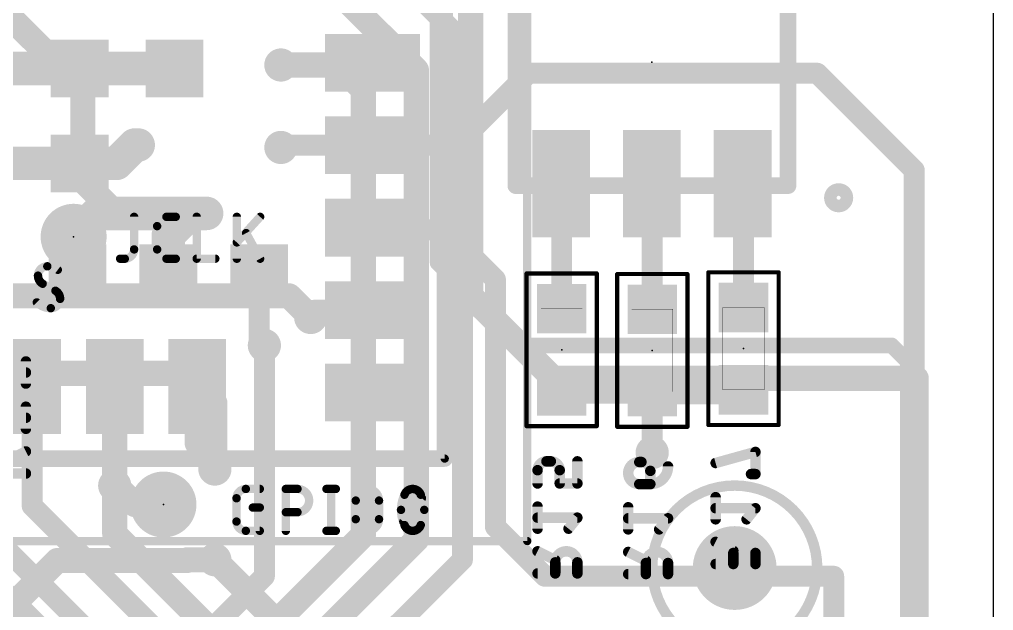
# Model space of a CAD drawing. Extents: x 23.6 to 57.9, y 14.1 to 54.9.
# Drawn here: x 45.43 to 57.24, y 37.98 to 45.15 of the extents above; entities that cross this region are included whole.
import ezdxf

# ---------------------------------------------------------------- set-up
doc = ezdxf.new("R2010")
doc.units = 0
for name, color, linetype in [('1', 12, 'CONTINUOUS'), ('15', 30, 'CONTINUOUS'), ('16', 132, 'CONTINUOUS'), ('18', 110, 'CONTINUOUS'), ('2', 41, 'CONTINUOUS'), ('20', 31, 'CONTINUOUS'), ('22', 253, 'CONTINUOUS'), ('23', 53, 'CONTINUOUS'), ('24', 53, 'CONTINUOUS'), ('25', 253, 'CONTINUOUS'), ('26', 253, 'CONTINUOUS'), ('40', 132, 'CONTINUOUS'), ('41', 12, 'CONTINUOUS'), ('52', 253, 'CONTINUOUS')]:
    doc.layers.add(name, color=color, linetype=linetype)

# ---------------------------------------------------------------- blocks, each defined once
blk = doc.blocks.new('RECT')
blk.add_solid([(-0.5, -0.5), (0.5, -0.5), (-0.5, 0.5), (0.5, 0.5)])
blk = doc.blocks.new('PIE')
at = {"const_width": 0.5}
blk.add_lwpolyline([(0, -0.25, 1), (0, 0.25, 1), (0, -0.25)], format="xyb", dxfattribs=at)
blk = doc.blocks.new('ROUNDV')
at = {"const_width": 0.5}
blk.add_lwpolyline([(0, -0.25, 1), (0, 0.25, 1), (0, -0.25)], format="xyb", dxfattribs=at)

msp = doc.modelspace()

# ---------------------------------------------------------------- linework, layer by layer
at = {"layer": '1'}
for points, const_width in [([(44.4318, 46.0682), (46.2, 44.3)], 0.3048), ([(50.8, 44.9), (49.7, 46)], 0.254), ([(50.2422, 44.5375), (49.2797, 45.5)], 0.3048), ([(50.8, 44.9), (50.8, 38.6)], 0.254), ([(48.6, 44.6), (49.3, 44.6)], 0.3048), ([(49.3, 44.6), (49.6, 44.3)], 0.3048), ([(50.2422, 44.5375), (50.2422, 38.8422)], 0.3048), ([(46.2, 44.3), (46.2, 43.2)], 0.3048), ([(49.6, 44.3), (49.6, 38.9)], 0.3048), ([(46.2, 43.2), (46.6, 42.8)], 0.3048), ([(46.371, 42.8), (46.088, 42.517)], 0.4064), ([(47.7, 42.8), (46.371, 42.8)], 0.4064), ([(46.6, 42.8), (47.7, 42.8)], 0.3048), ([(48.7, 41.8), (43.9, 41.8)], 0.3048), ([(48.9616, 41.5384), (48.7, 41.8)], 0.3048), ([(48.4, 41.2), (48.4, 38.4)], 0.254), ([(44.3228, 40.861), (47.439, 40.861)], 0.3048), ([(47.439, 40.861), (47.8, 40.5)], 0.3048), ([(47.8, 40.5), (47.8, 39.7)], 0.3048), ([(46.6, 39.5), (46.586, 39.5)], 0.3048), ([(46.83, 39.27), (46.6, 39.5)], 0.3048), ([(47.177, 39.27), (46.83, 39.27)], 0.3048), ([(49.6, 38.9), (47.7, 37)], 0.3048), ([(50.2422, 38.8422), (47.7, 36.3)], 0.3048), ([(44.5, 37.2), (45.8906, 38.5906)], 0.3048), ([(50.8, 38.6), (45.5, 33.3)], 0.254), ([(45.8906, 38.5906), (47.4584, 38.5906)], 0.3048), ([(47.4584, 38.5906), (47.4678, 38.6)], 0.3048), ([(47.4678, 38.6), (47.8, 38.6)], 0.3048), ([(48.4, 38.4), (47.85, 37.85)], 0.254)]:
    msp.add_lwpolyline(points, dxfattribs=dict(at, const_width=const_width))
for points, const_width in [([(50.8635, 44.9, 1), (50.7365, 44.9)], 0.127), ([(50.7551, 44.8551, 1), (50.8449, 44.9449)], 0.127), ([(48.6, 44.6762, 1), (48.6, 44.5238)], 0.1524), ([(49.3539, 44.6539, 1), (49.2461, 44.5461)], 0.1524), ([(49.3, 44.5238, 1), (49.3, 44.6762)], 0.1524), ([(50.3184, 44.5375, 1), (50.166, 44.5375)], 0.1524), ([(50.1883, 44.4836, 1), (50.2961, 44.5914)], 0.1524), ([(46.2762, 44.3, 1), (46.1238, 44.3)], 0.1524), ([(46.1461, 44.2461, 1), (46.2539, 44.3539)], 0.1524), ([(49.6762, 44.3, 1), (49.5238, 44.3)], 0.1524), ([(49.5461, 44.2461, 1), (49.6539, 44.3539)], 0.1524), ([(46.2539, 43.2539, 1), (46.1461, 43.1461)], 0.1524), ([(46.1238, 43.2, 1), (46.2762, 43.2)], 0.1524), ([(46.371, 42.9016, 1), (46.371, 42.6984)], 0.2032), ([(46.4428, 42.7282, 1), (46.2992, 42.8718)], 0.2032), ([(47.7, 42.6984, 1), (47.7, 42.9016)], 0.2032), ([(46.6, 42.8762, 1), (46.6, 42.7238)], 0.1524), ([(46.5461, 42.7461, 1), (46.6539, 42.8539)], 0.1524), ([(47.7, 42.7238, 1), (47.7, 42.8762)], 0.1524), ([(46.0162, 42.5888, 1), (46.1598, 42.4452)], 0.2032), ([(48.7539, 41.8539, 1), (48.6461, 41.7461)], 0.1524), ([(48.7, 41.7238, 1), (48.7, 41.8762)], 0.1524), ([(48.9077, 41.4845, 1), (49.0155, 41.5923)], 0.1524), ([(48.4635, 41.2, 1), (48.3365, 41.2)], 0.127), ([(47.4929, 40.9149, 1), (47.3851, 40.8071)], 0.1524), ([(47.439, 40.7848, 1), (47.439, 40.9372)], 0.1524), ([(47.8762, 40.5, 1), (47.7238, 40.5)], 0.1524), ([(47.7461, 40.4461, 1), (47.8539, 40.5539)], 0.1524), ([(47.7238, 39.7, 1), (47.8762, 39.7)], 0.1524), ([(46.586, 39.5762, 1), (46.586, 39.4238)], 0.1524), ([(46.6539, 39.5539, 1), (46.5461, 39.4461)], 0.1524), ([(46.6, 39.4238, 1), (46.6, 39.5762)], 0.1524), ([(46.83, 39.3462, 1), (46.83, 39.1938)], 0.1524), ([(46.7761, 39.2161, 1), (46.8839, 39.3239)], 0.1524), ([(47.177, 39.1938, 1), (47.177, 39.3462)], 0.1524), ([(49.5238, 38.9, 1), (49.6762, 38.9)], 0.1524), ([(49.6539, 38.8461, 1), (49.5461, 38.9539)], 0.1524), ([(50.2961, 38.7883, 1), (50.1883, 38.8961)], 0.1524), ([(50.166, 38.8422, 1), (50.3184, 38.8422)], 0.1524), ([(45.8906, 38.6668, 1), (45.8906, 38.5144)], 0.1524), ([(45.9445, 38.5367, 1), (45.8367, 38.6445)], 0.1524), ([(47.4678, 38.6762, 1), (47.4678, 38.5238)], 0.1524), ([(47.5217, 38.5461, 1), (47.4139, 38.6539)], 0.1524), ([(47.4584, 38.5144, 1), (47.4584, 38.6668)], 0.1524), ([(47.8, 38.5238, 1), (47.8, 38.6762)], 0.1524), ([(50.8449, 38.5551, 1), (50.7551, 38.6449)], 0.127), ([(47.4045, 38.6445, 1), (47.5123, 38.5367)], 0.1524), ([(50.7365, 38.6, 1), (50.8635, 38.6)], 0.127), ([(48.4449, 38.3551, 1), (48.3551, 38.4449)], 0.127), ([(48.3365, 38.4, 1), (48.4635, 38.4)], 0.127)]:
    msp.add_lwpolyline(points, format="xyb", dxfattribs=dict(at, const_width=const_width))
at = {"layer": '15', "const_width": 0.3048}
for points in [[(50.9, 41.8), (50.9, 48.8)], [(51.9, 40.8), (50.9, 41.8)], [(56.3, 40.8), (51.9, 40.8)], [(56.3, 26.1), (56.3, 40.8)]]:
    msp.add_lwpolyline(points, dxfattribs=at)
at = {"layer": '15', "const_width": 0.1524}
for points in [[(50.9539, 41.8539, 1), (50.8461, 41.7461)], [(50.8238, 41.8, 1), (50.9762, 41.8)], [(51.9, 40.8762, 1), (51.9, 40.7238)], [(51.8461, 40.7461, 1), (51.9539, 40.8539)], [(56.3762, 40.8, 1), (56.2238, 40.8)], [(56.3, 40.7238, 1), (56.3, 40.8762)]]:
    msp.add_lwpolyline(points, format="xyb", dxfattribs=at)
at = {"layer": '16'}
for points, const_width in [([(45.011, 44.557), (46.161, 44.557)], 0.4064), ([(46.161, 44.557), (47.311, 44.557)], 0.4064), ([(48.627, 44.627), (48.6, 44.6)], 0.254), ([(49.711, 44.627), (48.627, 44.627)], 0.254), ([(50.7, 43.6), (51.6, 44.5)], 0.254), ([(51.6, 44.5), (55.1, 44.5)], 0.254), ([(55.1, 44.5), (56.276, 43.324)], 0.254), ([(46.607, 43.407), (46.8294, 43.6294)], 0.4064), ([(46.8294, 43.6294), (46.8706, 43.6294)], 0.4064), ([(48.627, 43.627), (48.6, 43.6)], 0.254), ([(49.711, 43.627), (48.627, 43.627)], 0.254), ([(49.711, 43.627), (50.573, 43.627)], 0.254), ([(50.573, 43.627), (50.6, 43.6)], 0.254), ([(50.6, 43.6), (50.7, 43.6)], 0.254), ([(45.011, 43.407), (46.161, 43.407)], 0.4064), ([(46.161, 43.407), (46.607, 43.407)], 0.4064), ([(56.276, 43.324), (56.276, 25.3)], 0.254), ([(51.997, 43.161), (52.003, 43.155)], 0.254), ([(52.003, 43.155), (52.003, 41.646)], 0.254), ([(53.097, 43.161), (53.1015, 43.1565)], 0.254), ([(53.1015, 43.1565), (53.1015, 41.638)], 0.254), ([(54.197, 43.161), (54.207, 43.151)], 0.254), ([(54.207, 43.151), (54.207, 41.66)], 0.254), ([(47.236, 42.536), (47.5, 42.8)], 0.4064), ([(47.5, 42.8), (47.7, 42.8)], 0.4064), ([(47.236, 42.077), (47.236, 42.536)], 0.4064), ([(49.711, 42.627), (49.738, 42.6)], 0.254), ([(49.738, 42.6), (50.6, 42.6)], 0.254), ([(50.6, 42.6), (51.2, 42)], 0.254), ([(48.336, 42.077), (48.336, 41.264)], 0.254), ([(51.2, 42), (51.2, 39)], 0.254), ([(49, 41.6), (48.9616, 41.5616)], 0.3048), ([(48.9616, 41.5616), (48.9616, 41.5384)], 0.3048), ([(49.684, 41.6), (49, 41.6)], 0.3048), ([(49.711, 41.627), (49.684, 41.6)], 0.3048), ([(48.336, 41.264), (48.4, 41.2)], 0.254), ([(46.586, 40.702), (46.586, 39.5)], 0.3048), ([(47.586, 40.702), (47.586, 40.014)], 0.3048), ([(45.586, 40.702), (45.586, 39.2528)], 0.254), ([(52.003, 40.646), (53.0935, 40.646)], 0.3048), ([(53.0935, 40.646), (53.1015, 40.638)], 0.3048), ([(53.1015, 40.638), (54.185, 40.638)], 0.3048), ([(53.1015, 40.638), (53.1015, 39.9015)], 0.254), ([(54.185, 40.638), (54.207, 40.66)], 0.3048), ([(47.586, 40.014), (47.8, 39.8)], 0.3048), ([(53.1015, 39.9015), (53.1, 39.9)], 0.254), ([(43.6, 39.8253), (46.1194, 37.3059)], 0.3048), ([(47.8, 39.8), (47.8, 39.7)], 0.3048), ([(46.586, 39.5), (46.586, 38.914)], 0.3048), ([(44.586, 39.414), (46.657, 37.343)], 0.254), ([(45.586, 39.2528), (47.2, 37.6388)], 0.254), ([(51.2, 39), (51.8, 38.4)], 0.254), ([(46.586, 38.914), (48, 37.5)], 0.3048), ([(47.8, 38.6), (50.6, 35.8)], 0.3048), ([(51.8, 38.4), (55.3, 38.4)], 0.254), ([(55.3, 38.4), (55.3, 37.2692)], 0.254)]:
    msp.add_lwpolyline(points, dxfattribs=dict(at, const_width=const_width))
for points, const_width in [([(46.161, 44.6586, 1), (46.161, 44.4554)], 0.2032), ([(46.161, 44.4554, 1), (46.161, 44.6586)], 0.2032), ([(47.311, 44.4554, 1), (47.311, 44.6586)], 0.2032), ([(48.627, 44.6905, 1), (48.627, 44.5635)], 0.127), ([(48.6719, 44.5821, 1), (48.5821, 44.6719)], 0.127), ([(49.711, 44.5635, 1), (49.711, 44.6905)], 0.127), ([(48.5551, 44.6449, 1), (48.6449, 44.5551)], 0.127), ([(51.6, 44.5635, 1), (51.6, 44.4365)], 0.127), ([(51.6449, 44.4551, 1), (51.5551, 44.5449)], 0.127), ([(55.1449, 44.5449, 1), (55.0551, 44.4551)], 0.127), ([(55.1, 44.4365, 1), (55.1, 44.5635)], 0.127), ([(46.8294, 43.731, 1), (46.8294, 43.5278)], 0.2032), ([(46.9013, 43.5576, 1), (46.7576, 43.7013)], 0.2032), ([(46.8706, 43.5278, 1), (46.8706, 43.731)], 0.2032), ([(48.5551, 43.6449, 1), (48.6449, 43.5551)], 0.127), ([(48.627, 43.6905, 1), (48.627, 43.5635)], 0.127), ([(48.6719, 43.5821, 1), (48.5821, 43.6719)], 0.127), ([(49.711, 43.6905, 1), (49.711, 43.5635)], 0.127), ([(49.711, 43.5635, 1), (49.711, 43.6905)], 0.127), ([(50.6179, 43.6719, 1), (50.5281, 43.5821)], 0.127), ([(50.6, 43.6635, 1), (50.6, 43.5365)], 0.127), ([(50.5551, 43.5551, 1), (50.6449, 43.6449)], 0.127), ([(50.573, 43.5635, 1), (50.573, 43.6905)], 0.127), ([(50.6551, 43.6449, 1), (50.7449, 43.5551)], 0.127), ([(50.7, 43.5365, 1), (50.7, 43.6635)], 0.127), ([(46.161, 43.5086, 1), (46.161, 43.3054)], 0.2032), ([(46.161, 43.3054, 1), (46.161, 43.5086)], 0.2032), ([(46.5352, 43.4788, 1), (46.6788, 43.3352)], 0.2032), ([(46.607, 43.3054, 1), (46.607, 43.5086)], 0.2032), ([(56.3395, 43.324, 1), (56.2125, 43.324)], 0.127), ([(56.2311, 43.2791, 1), (56.3209, 43.3689)], 0.127), ([(52.0419, 43.2059, 1), (51.9521, 43.1161)], 0.127), ([(52.0665, 43.155, 1), (51.9395, 43.155)], 0.127), ([(51.9581, 43.1101, 1), (52.0479, 43.1999)], 0.127), ([(53.1419, 43.2059, 1), (53.0521, 43.1161)], 0.127), ([(53.165, 43.1565, 1), (53.038, 43.1565)], 0.127), ([(53.0566, 43.1116, 1), (53.1464, 43.2014)], 0.127), ([(54.2419, 43.2059, 1), (54.1521, 43.1161)], 0.127), ([(54.2705, 43.151, 1), (54.1435, 43.151)], 0.127), ([(54.1621, 43.1061, 1), (54.2519, 43.1959)], 0.127), ([(47.5, 42.9016, 1), (47.5, 42.6984)], 0.2032), ([(47.5718, 42.7282, 1), (47.4282, 42.8718)], 0.2032), ([(47.7, 42.6984, 1), (47.7, 42.9016)], 0.2032), ([(47.3376, 42.536, 1), (47.1344, 42.536)], 0.2032), ([(49.7559, 42.6719, 1), (49.6661, 42.5821)], 0.127), ([(47.1642, 42.6078, 1), (47.3078, 42.4642)], 0.2032), ([(49.738, 42.6635, 1), (49.738, 42.5365)], 0.127), ([(49.6931, 42.5551, 1), (49.7829, 42.6449)], 0.127), ([(50.6449, 42.6449, 1), (50.5551, 42.5551)], 0.127), ([(50.6, 42.5365, 1), (50.6, 42.6635)], 0.127), ([(47.1344, 42.077, 1), (47.3376, 42.077)], 0.2032), ([(48.3995, 42.077, 1), (48.2725, 42.077)], 0.127), ([(51.2635, 42, 1), (51.1365, 42)], 0.127), ([(51.1551, 41.9551, 1), (51.2449, 42.0449)], 0.127), ([(49.0378, 41.5616, 1), (48.8854, 41.5616)], 0.1524), ([(48.9077, 41.6155, 1), (49.0155, 41.5077)], 0.1524), ([(49, 41.6762, 1), (49, 41.5238)], 0.1524), ([(49.0539, 41.5461, 1), (48.9461, 41.6539)], 0.1524), ([(49.6301, 41.6539, 1), (49.7379, 41.5461)], 0.1524), ([(49.7649, 41.5731, 1), (49.6571, 41.6809)], 0.1524), ([(49.684, 41.5238, 1), (49.684, 41.6762)], 0.1524), ([(51.9395, 41.646, 1), (52.0665, 41.646)], 0.127), ([(53.038, 41.638, 1), (53.165, 41.638)], 0.127), ([(54.1435, 41.66, 1), (54.2705, 41.66)], 0.127), ([(48.8854, 41.5384, 1), (49.0378, 41.5384)], 0.1524), ([(48.3809, 41.3089, 1), (48.2911, 41.2191)], 0.127), ([(48.2725, 41.264, 1), (48.3995, 41.264)], 0.127), ([(48.3551, 41.1551, 1), (48.4449, 41.2449)], 0.127), ([(46.6622, 40.702, 1), (46.5098, 40.702)], 0.1524), ([(47.6622, 40.702, 1), (47.5098, 40.702)], 0.1524), ([(45.6495, 40.702, 1), (45.5225, 40.702)], 0.127), ([(52.003, 40.7222, 1), (52.003, 40.5698)], 0.1524), ([(53.1474, 40.6999, 1), (53.0396, 40.5921)], 0.1524), ([(53.1015, 40.7142, 1), (53.1015, 40.5618)], 0.1524), ([(53.0476, 40.5841, 1), (53.1554, 40.6919)], 0.1524), ([(53.165, 40.638, 1), (53.038, 40.638)], 0.127), ([(53.0935, 40.5698, 1), (53.0935, 40.7222)], 0.1524), ([(54.1311, 40.6919, 1), (54.2389, 40.5841)], 0.1524), ([(54.2609, 40.6061, 1), (54.1531, 40.7139)], 0.1524), ([(54.185, 40.5618, 1), (54.185, 40.7142)], 0.1524), ([(47.6399, 40.0679, 1), (47.5321, 39.9601)], 0.1524), ([(47.5098, 40.014, 1), (47.6622, 40.014)], 0.1524), ([(53.1464, 39.8566, 1), (53.0566, 39.9464)], 0.127), ([(47.8762, 39.8, 1), (47.7238, 39.8)], 0.1524), ([(47.7461, 39.7461, 1), (47.8539, 39.8539)], 0.1524), ([(53.0551, 39.9449, 1), (53.1449, 39.8551)], 0.127), ([(53.038, 39.9015, 1), (53.165, 39.9015)], 0.127), ([(47.7238, 39.7, 1), (47.8762, 39.7)], 0.1524), ([(46.6622, 39.5, 1), (46.5098, 39.5)], 0.1524), ([(46.5098, 39.5, 1), (46.6622, 39.5)], 0.1524), ([(45.6309, 39.2977, 1), (45.5411, 39.2079)], 0.127), ([(45.5225, 39.2528, 1), (45.6495, 39.2528)], 0.127), ([(51.2449, 39.0449, 1), (51.1551, 38.9551)], 0.127), ([(46.6399, 38.9679, 1), (46.5321, 38.8601)], 0.1524), ([(46.5098, 38.914, 1), (46.6622, 38.914)], 0.1524), ([(51.1365, 39, 1), (51.2635, 39)], 0.127), ([(47.8539, 38.6539, 1), (47.7461, 38.5461)], 0.1524), ([(51.8, 38.4635, 1), (51.8, 38.3365)], 0.127), ([(51.7551, 38.3551, 1), (51.8449, 38.4449)], 0.127), ([(55.3635, 38.4, 1), (55.2365, 38.4)], 0.127), ([(55.3, 38.3365, 1), (55.3, 38.4635)], 0.127)]:
    msp.add_lwpolyline(points, format="xyb", dxfattribs=dict(at, const_width=const_width))
at = {"layer": '2', "const_width": 0.19}
for points in [[(50.5, 42.2), (50.5, 49.3)], [(51.5, 41.2), (50.5, 42.2)], [(56, 41.2), (51.5, 41.2)], [(56.2, 41), (56, 41.2)], [(56.2, 27.2), (56.2, 41)]]:
    msp.add_lwpolyline(points, dxfattribs=at)
at = {"layer": '2', "const_width": 0.095}
for points in [[(50.5336, 42.2336, 1), (50.4664, 42.1664)], [(50.4525, 42.2, 1), (50.5475, 42.2)], [(51.5, 41.2475, 1), (51.5, 41.1525)], [(51.4664, 41.1664, 1), (51.5336, 41.2336)], [(56.0336, 41.2336, 1), (55.9664, 41.1664)], [(56, 41.1525, 1), (56, 41.2475)], [(56.2475, 41, 1), (56.1525, 41)], [(56.1664, 40.9664, 1), (56.2336, 41.0336)]]:
    msp.add_lwpolyline(points, format="xyb", dxfattribs=at)
at = {"layer": '20'}
msp.add_line((57.2357, 16.2369), (57.237, 51.855), dxfattribs=at)
at = {"layer": '22'}
for points, const_width in [([(50.586, 39.827), (50.586, 53.827)], 0.1), ([(51.447, 46.136), (51.447, 43.136)], 0.2), ([(54.747, 43.136), (54.747, 46.136)], 0.2), ([(40.586, 39.827), (50.586, 39.827)], 0.1)]:
    msp.add_lwpolyline(points, dxfattribs=dict(at, const_width=const_width))
for points, const_width in [([(51.397, 43.136, 1), (51.497, 43.136)], 0.1), ([(54.697, 43.136, 1), (54.797, 43.136)], 0.1), ([(50.561, 39.827, 1), (50.611, 39.827)], 0.05), ([(50.586, 39.802, 1), (50.586, 39.852)], 0.05)]:
    msp.add_lwpolyline(points, format="xyb", dxfattribs=dict(at, const_width=const_width))
at = {"layer": '23'}
msp.add_point((54.1, 38.5), dxfattribs=at)
at = {"layer": '24'}
for p in [(53.097, 44.636), (46.088, 42.517), (52.003, 41.146), (53.1015, 41.138), (54.207, 41.16), (47.177, 39.27)]:
    msp.add_point(p, dxfattribs=at)
at = {"layer": '25'}
for points, const_width in [([(46.8212, 42.7588), (46.8212, 42.3637)], 0.1016), ([(47.2129, 42.7588), (47.3258, 42.7588)], 0.1016), ([(47.5796, 42.7588), (47.5796, 42.2508)], 0.1016), ([(48.0659, 42.2508), (48.0659, 42.7588)], 0.1016), ([(48.3482, 42.7588), (48.0659, 42.4484)], 0.1016), ([(47.1, 42.3637), (47.1, 42.6459)], 0.1016), ([(48.3482, 42.2508), (48.1788, 42.5612)], 0.1016), ([(46.7083, 42.2508), (46.6518, 42.2508)], 0.1016), ([(47.3258, 42.2508), (47.2129, 42.2508)], 0.1016), ([(47.5796, 42.2508), (47.8054, 42.2508)], 0.1016), ([(45.8677, 41.8625), (45.7125, 41.9471)], 0.1016), ([(45.5097, 40.7367), (45.5097, 41.0048)], 0.127), ([(45.0271, 40.8707), (45.5097, 40.8707)], 0.127), ([(45.5097, 40.188), (45.5097, 40.4561)], 0.127), ([(45.0271, 40.3221), (45.5097, 40.3221)], 0.127), ([(45.5097, 39.9139), (45.2952, 39.8066)], 0.127), ([(45.5097, 39.6458), (45.0271, 39.6458)], 0.127), ([(48.1751, 39.4588), (48.3444, 39.4588)], 0.1016), ([(48.6599, 38.9508), (48.6599, 39.4588)], 0.1016), ([(48.6599, 39.4588), (48.8011, 39.4588)], 0.1016), ([(49.1527, 39.4588), (49.2656, 39.4588)], 0.1016), ([(49.2091, 39.4588), (49.2091, 38.9508)], 0.1016), ([(48.0622, 39.0637), (48.0622, 39.3459)], 0.1016), ([(49.5069, 39.0919), (49.5069, 39.3177)], 0.1016), ([(49.7892, 39.3177), (49.7892, 39.0919)], 0.1016), ([(50.0838, 39.0637), (50.3096, 39.3459)], 0.1016), ([(48.2598, 39.233), (48.3444, 39.233)], 0.1016), ([(48.3444, 39.233), (48.3444, 38.9508)], 0.1016), ([(48.8011, 39.1766), (48.6599, 39.1766)], 0.1016), ([(48.3444, 38.9508), (48.1751, 38.9508)], 0.1016), ([(49.1527, 38.9508), (49.2656, 38.9508)], 0.1016)]:
    msp.add_lwpolyline(points, dxfattribs=dict(at, const_width=const_width))
for points, const_width in [([(46.8466, 42.7588, 1), (46.7958, 42.7588)], 0.0508), ([(47.2129, 42.7588, 0.4142), (47.1, 42.6459)], 0.1016), ([(47.2129, 42.7842, 1), (47.2129, 42.7334)], 0.0508), ([(47.2129, 42.7334, 1), (47.2129, 42.7842)], 0.0508), ([(47.3258, 42.7334, 1), (47.3258, 42.7842)], 0.0508), ([(47.605, 42.7588, 1), (47.5542, 42.7588)], 0.0508), ([(48.0913, 42.7588, 1), (48.0405, 42.7588)], 0.0508), ([(48.367, 42.7417, 1), (48.3294, 42.7759)], 0.0508), ([(47.1254, 42.6459, 1), (47.0746, 42.6459)], 0.0508), ([(47.0746, 42.6459, 1), (47.1254, 42.6459)], 0.0508), ([(48.2011, 42.5734, 1), (48.1565, 42.5491)], 0.0508), ([(46.7083, 42.2508, 0.4142), (46.8212, 42.3637)], 0.1016), ([(46.8466, 42.3637, 1), (46.7958, 42.3637)], 0.0508), ([(46.7958, 42.3637, 1), (46.8466, 42.3637)], 0.0508), ([(47.1, 42.3637, 0.4142), (47.2129, 42.2508)], 0.1016), ([(47.1254, 42.3637, 1), (47.0746, 42.3637)], 0.0508), ([(47.0746, 42.3637, 1), (47.1254, 42.3637)], 0.0508), ([(48.0471, 42.4654, 1), (48.0847, 42.4313)], 0.0508), ([(46.6518, 42.2762, 1), (46.6518, 42.2254)], 0.0508), ([(46.7083, 42.2762, 1), (46.7083, 42.2254)], 0.0508), ([(46.7083, 42.2254, 1), (46.7083, 42.2762)], 0.0508), ([(47.2129, 42.2762, 1), (47.2129, 42.2254)], 0.0508), ([(47.2129, 42.2254, 1), (47.2129, 42.2762)], 0.0508), ([(47.3258, 42.2254, 1), (47.3258, 42.2762)], 0.0508), ([(47.5796, 42.2762, 1), (47.5796, 42.2254)], 0.0508), ([(47.5542, 42.2508, 1), (47.605, 42.2508)], 0.0508), ([(47.8054, 42.2254, 1), (47.8054, 42.2762)], 0.0508), ([(48.0405, 42.2508, 1), (48.0913, 42.2508)], 0.0508), ([(48.3259, 42.2386, 1), (48.3705, 42.263)], 0.0508), ([(45.769, 42.1588, 0.4142), (45.6561, 42.0459)], 0.1016), ([(45.896, 42.1165, 0.1623), (45.769, 42.1588)], 0.1016), ([(45.769, 42.1842, 1), (45.769, 42.1334)], 0.0508), ([(45.769, 42.1334, 1), (45.769, 42.1842)], 0.0508), ([(45.8807, 42.0961, 1), (45.9112, 42.1368)], 0.0508), ([(45.6561, 42.0459, 0.2656), (45.7125, 41.9471)], 0.1016), ([(45.6815, 42.0459, 1), (45.6307, 42.0459)], 0.0508), ([(45.6307, 42.0459, 1), (45.6815, 42.0459)], 0.0508), ([(45.7247, 41.9694, 1), (45.7004, 41.9248)], 0.0508), ([(45.6996, 41.9252, 1), (45.7254, 41.969)], 0.0508), ([(45.9242, 41.7637, 0.2656), (45.8677, 41.8625)], 0.1016), ([(45.8806, 41.8843, 1), (45.8548, 41.8406)], 0.0508), ([(45.8556, 41.8402, 1), (45.8799, 41.8848)], 0.0508), ([(45.8113, 41.6508, 0.4142), (45.9242, 41.7637)], 0.1016), ([(45.9496, 41.7637, 1), (45.8988, 41.7637)], 0.0508), ([(45.642, 41.7214, 0.2), (45.8113, 41.6508)], 0.1016), ([(45.66, 41.7392, 1), (45.6239, 41.7035)], 0.0508), ([(45.8113, 41.6762, 1), (45.8113, 41.6254)], 0.0508), ([(45.8113, 41.6254, 1), (45.8113, 41.6762)], 0.0508), ([(45.8988, 41.7637, 1), (45.9496, 41.7637)], 0.0508), ([(45.5415, 41.0048, 1), (45.478, 41.0048)], 0.0635), ([(45.5097, 40.839, 1), (45.5097, 40.9025)], 0.0635), ([(45.478, 40.7367, 1), (45.5415, 40.7367)], 0.0635), ([(45.5415, 40.4561, 1), (45.478, 40.4561)], 0.0635), ([(45.5097, 40.2903, 1), (45.5097, 40.3538)], 0.0635), ([(45.478, 40.188, 1), (45.5415, 40.188)], 0.0635), ([(45.5239, 39.8855, 1), (45.4955, 39.9423)], 0.0635), ([(45.5097, 39.614, 1), (45.5097, 39.6775)], 0.0635), ([(48.1751, 39.4588, 0.4142), (48.0622, 39.3459)], 0.1016), ([(48.1751, 39.4842, 1), (48.1751, 39.4334)], 0.0508), ([(48.1751, 39.4334, 1), (48.1751, 39.4842)], 0.0508), ([(48.3444, 39.4334, 1), (48.3444, 39.4842)], 0.0508), ([(48.6853, 39.4588, 1), (48.6345, 39.4588)], 0.0508), ([(48.6599, 39.4842, 1), (48.6599, 39.4334)], 0.0508), ([(48.8011, 39.1766, 1), (48.8011, 39.4588)], 0.1016), ([(48.8011, 39.4842, 1), (48.8011, 39.4334)], 0.0508), ([(48.8011, 39.4334, 1), (48.8011, 39.4842)], 0.0508), ([(49.1527, 39.4842, 1), (49.1527, 39.4334)], 0.0508), ([(49.2345, 39.4588, 1), (49.1837, 39.4588)], 0.0508), ([(49.2656, 39.4334, 1), (49.2656, 39.4842)], 0.0508), ([(49.7892, 39.3177, 1), (49.5069, 39.3177)], 0.1016), ([(50.0979, 39.3882, 0.1139), (50.0556, 39.2048)], 0.1016), ([(50.1967, 39.4588, 0.3205), (50.0979, 39.3882)], 0.1016), ([(50.1207, 39.3771, 1), (50.0751, 39.3994)], 0.0508), ([(50.2955, 39.3882, 0.3205), (50.1967, 39.4588)], 0.1016), ([(50.1967, 39.4842, 1), (50.1967, 39.4334)], 0.0508), ([(50.1967, 39.4334, 1), (50.1967, 39.4842)], 0.0508), ([(50.3183, 39.3994, 1), (50.2726, 39.3771)], 0.0508), ([(50.3378, 39.2048, 0.1139), (50.2955, 39.3882)], 0.1016), ([(48.0876, 39.3459, 1), (48.0368, 39.3459)], 0.0508), ([(48.0368, 39.3459, 1), (48.0876, 39.3459)], 0.0508), ([(49.5323, 39.3177, 1), (49.4815, 39.3177)], 0.0508), ([(49.4815, 39.3177, 1), (49.5323, 39.3177)], 0.0508), ([(49.8146, 39.3177, 1), (49.7638, 39.3177)], 0.0508), ([(49.7638, 39.3177, 1), (49.8146, 39.3177)], 0.0508), ([(50.0739, 39.3965, 1), (50.1219, 39.38)], 0.0508), ([(50.2714, 39.38, 1), (50.3195, 39.3965)], 0.0508), ([(50.3294, 39.33, 1), (50.2897, 39.3618)], 0.0508), ([(48.2598, 39.2584, 1), (48.2598, 39.2076)], 0.0508), ([(48.3698, 39.233, 1), (48.319, 39.233)], 0.0508), ([(48.3444, 39.2076, 1), (48.3444, 39.2584)], 0.0508), ([(48.6599, 39.202, 1), (48.6599, 39.1512)], 0.0508), ([(48.8011, 39.202, 1), (48.8011, 39.1512)], 0.0508), ([(48.8011, 39.1512, 1), (48.8011, 39.202)], 0.0508), ([(50.0556, 39.2048, 0.1139), (50.0979, 39.0214)], 0.1016), ([(50.081, 39.2048, 1), (50.0302, 39.2048)], 0.0508), ([(50.0302, 39.2048, 1), (50.081, 39.2048)], 0.0508), ([(50.2955, 39.0214, 0.1139), (50.3378, 39.2048)], 0.1016), ([(50.3632, 39.2048, 1), (50.3124, 39.2048)], 0.0508), ([(50.3124, 39.2048, 1), (50.3632, 39.2048)], 0.0508), ([(48.0622, 39.0637, 0.4142), (48.1751, 38.9508)], 0.1016), ([(48.0876, 39.0637, 1), (48.0368, 39.0637)], 0.0508), ([(48.0368, 39.0637, 1), (48.0876, 39.0637)], 0.0508), ([(49.5069, 39.0919, 1), (49.7892, 39.0919)], 0.1016), ([(49.5323, 39.0919, 1), (49.4815, 39.0919)], 0.0508), ([(49.4815, 39.0919, 1), (49.5323, 39.0919)], 0.0508), ([(49.8146, 39.0919, 1), (49.7638, 39.0919)], 0.0508), ([(49.7638, 39.0919, 1), (49.8146, 39.0919)], 0.0508), ([(50.064, 39.0796, 1), (50.1036, 39.0478)], 0.0508), ([(48.1751, 38.9762, 1), (48.1751, 38.9254)], 0.0508), ([(48.1751, 38.9254, 1), (48.1751, 38.9762)], 0.0508), ([(48.319, 38.9508, 1), (48.3698, 38.9508)], 0.0508), ([(48.3444, 38.9254, 1), (48.3444, 38.9762)], 0.0508), ([(48.6345, 38.9508, 1), (48.6853, 38.9508)], 0.0508), ([(49.1527, 38.9762, 1), (49.1527, 38.9254)], 0.0508), ([(49.1837, 38.9508, 1), (49.2345, 38.9508)], 0.0508), ([(49.2656, 38.9254, 1), (49.2656, 38.9762)], 0.0508), ([(50.0979, 39.0214, 0.3205), (50.1967, 38.9508)], 0.1016), ([(50.1219, 39.0296, 1), (50.0739, 39.0131)], 0.0508), ([(50.0751, 39.0102, 1), (50.1207, 39.0325)], 0.0508), ([(50.1967, 38.9508, 0.3205), (50.2955, 39.0214)], 0.1016), ([(50.1967, 38.9762, 1), (50.1967, 38.9254)], 0.0508), ([(50.1967, 38.9254, 1), (50.1967, 38.9762)], 0.0508), ([(50.2726, 39.0325, 1), (50.3183, 39.0102)], 0.0508), ([(50.3195, 39.0131, 1), (50.2714, 39.0296)], 0.0508)]:
    msp.add_lwpolyline(points, format="xyb", dxfattribs=dict(at, const_width=const_width))
at = {"layer": '26'}
for points, const_width in [([(55.36, 42.9138, 1), (55.36, 43.0662, 1), (55.36, 42.9138)], 0.2), ([(54.3833, 39.9075, 1), (54.3197, 39.9075)], 0.0635), ([(54.36, 39.8769, 1), (54.343, 39.9381)], 0.0635), ([(51.8181, 39.7935, 0.4142), (51.7109, 39.6863)], 0.127), ([(51.8181, 39.8253, 1), (51.8181, 39.7618)], 0.0635), ([(51.8181, 39.7618, 1), (51.8181, 39.8253)], 0.0635), ([(51.8718, 39.8253, 1), (51.8718, 39.7618)], 0.0635), ([(51.979, 39.6863, 0.4142), (51.8718, 39.7935)], 0.127), ([(51.8718, 39.7618, 1), (51.8718, 39.8253)], 0.0635), ([(52.2253, 39.7935, 1), (52.1617, 39.7935)], 0.0635), ([(52.9435, 39.7855, 1), (52.9435, 39.5174)], 0.127), ([(52.9435, 39.8173, 1), (52.9435, 39.7538)], 0.0635), ([(52.9703, 39.8173, 1), (52.9703, 39.7538)], 0.0635), ([(53.0775, 39.6783, 0.4142), (52.9703, 39.7855)], 0.127), ([(52.9435, 39.7538, 1), (52.9435, 39.8173)], 0.0635), ([(52.9703, 39.7538, 1), (52.9703, 39.8173)], 0.0635), ([(53.0775, 39.5174, 0.4142), (53.292, 39.7319)], 0.127), ([(53.3237, 39.7319, 1), (53.2603, 39.7319)], 0.0635), ([(53.8604, 39.804, 1), (53.8774, 39.7429)], 0.0635), ([(51.7427, 39.6863, 1), (51.6791, 39.6863)], 0.0635), ([(51.6791, 39.6863, 1), (51.7427, 39.6863)], 0.0635), ([(52.0108, 39.6863, 1), (51.9473, 39.6863)], 0.0635), ([(51.9473, 39.6863, 1), (52.0108, 39.6863)], 0.0635), ([(53.1093, 39.6783, 1), (53.0458, 39.6783)], 0.0635), ([(53.0458, 39.6783, 1), (53.1093, 39.6783)], 0.0635), ([(54.2979, 39.6711, 1), (54.2979, 39.6076)], 0.0635), ([(54.3197, 39.6394, 1), (54.3833, 39.6394)], 0.0635), ([(54.3515, 39.6076, 1), (54.3515, 39.6711)], 0.0635), ([(51.6791, 39.5254, 1), (51.7427, 39.5254)], 0.0635), ([(51.979, 39.5571, 1), (51.979, 39.4936)], 0.0635), ([(51.9473, 39.5254, 1), (52.0108, 39.5254)], 0.0635), ([(52.1617, 39.5254, 1), (52.2253, 39.5254)], 0.0635), ([(52.1935, 39.4936, 1), (52.1935, 39.5571)], 0.0635), ([(52.9435, 39.5491, 1), (52.9435, 39.4856)], 0.0635), ([(52.9435, 39.4856, 1), (52.9435, 39.5491)], 0.0635), ([(53.0775, 39.5491, 1), (53.0775, 39.4856)], 0.0635), ([(53.0458, 39.5174, 1), (53.1093, 39.5174)], 0.0635), ([(53.0775, 39.4856, 1), (53.0775, 39.5491)], 0.0635), ([(53.9007, 39.3589, 1), (53.8372, 39.3589)], 0.0635), ([(51.7427, 39.2449, 1), (51.6791, 39.2449)], 0.0635), ([(52.8412, 39.2369, 1), (52.7777, 39.2369)], 0.0635), ([(53.8689, 39.2566, 1), (53.8689, 39.1931)], 0.0635), ([(54.3763, 39.205, 1), (54.3267, 39.2446)], 0.0635), ([(54.3515, 39.1931, 1), (54.3515, 39.2566)], 0.0635), ([(51.7109, 39.1426, 1), (51.7109, 39.0791)], 0.0635), ([(52.2183, 39.091, 1), (52.1687, 39.1306)], 0.0635), ([(52.1935, 39.0791, 1), (52.1935, 39.1426)], 0.0635), ([(52.8094, 39.1346, 1), (52.8094, 39.0711)], 0.0635), ([(53.3168, 39.083, 1), (53.2672, 39.1226)], 0.0635), ([(53.292, 39.0711, 1), (53.292, 39.1346)], 0.0635), ([(53.8372, 39.0908, 1), (53.9007, 39.0908)], 0.0635), ([(54.2195, 39.1106, 1), (54.269, 39.0709)], 0.0635), ([(51.6791, 38.9768, 1), (51.7427, 38.9768)], 0.0635), ([(52.0615, 38.9966, 1), (52.111, 38.9569)], 0.0635), ([(52.7777, 38.9688, 1), (52.8412, 38.9688)], 0.0635), ([(53.16, 38.9886, 1), (53.2095, 38.9489)], 0.0635), ([(53.8831, 38.845, 1), (53.8547, 38.7882)], 0.0635), ([(54.3515, 38.6825, 1), (54.0834, 38.6825)], 0.127), ([(51.7251, 38.731, 1), (51.6967, 38.6742)], 0.0635), ([(52.1935, 38.5685, 1), (51.9254, 38.5685)], 0.127), ([(52.8236, 38.723, 1), (52.7952, 38.6662)], 0.0635), ([(53.292, 38.5605, 1), (53.0239, 38.5605)], 0.127), ([(54.1151, 38.6825, 1), (54.0516, 38.6825)], 0.0635), ([(54.0692, 38.681, 1), (54.0976, 38.7378)], 0.0635), ([(54.3833, 38.6825, 1), (54.3197, 38.6825)], 0.0635), ([(51.9571, 38.5685, 1), (51.8936, 38.5685)], 0.0635), ([(51.9112, 38.567, 1), (51.9396, 38.6238)], 0.0635), ([(52.2253, 38.5685, 1), (52.1617, 38.5685)], 0.0635), ([(53.0556, 38.5605, 1), (52.9921, 38.5605)], 0.0635), ([(53.0097, 38.559, 1), (53.0381, 38.6158)], 0.0635), ([(53.3238, 38.5605, 1), (53.2602, 38.5605)], 0.0635), ([(53.8689, 38.5802, 1), (53.8689, 38.5167)], 0.0635), ([(54.0516, 38.6825, 1), (54.1151, 38.6825)], 0.0635), ([(54.3197, 38.6825, 1), (54.3833, 38.6825)], 0.0635), ([(54.3515, 38.5167, 1), (54.3515, 38.5802)], 0.0635), ([(51.7109, 38.4662, 1), (51.7109, 38.4027)], 0.0635), ([(51.8936, 38.5685, 1), (51.9571, 38.5685)], 0.0635), ([(52.1617, 38.5685, 1), (52.2253, 38.5685)], 0.0635), ([(52.1935, 38.4027, 1), (52.1935, 38.4662)], 0.0635), ([(52.8094, 38.4582, 1), (52.8094, 38.3947)], 0.0635), ([(52.9921, 38.5605, 1), (53.0556, 38.5605)], 0.0635), ([(53.2602, 38.5605, 1), (53.3238, 38.5605)], 0.0635), ([(53.292, 38.3947, 1), (53.292, 38.4582)], 0.0635), ([(54.0516, 38.5485, 1), (54.1151, 38.5485)], 0.0635), ([(54.3197, 38.5485, 1), (54.3833, 38.5485)], 0.0635), ([(51.8936, 38.4345, 1), (51.9571, 38.4345)], 0.0635), ([(52.1617, 38.4345, 1), (52.2253, 38.4345)], 0.0635), ([(52.9921, 38.4265, 1), (53.0556, 38.4265)], 0.0635), ([(53.2602, 38.4265, 1), (53.3238, 38.4265)], 0.0635)]:
    msp.add_lwpolyline(points, format="xyb", dxfattribs=dict(at, const_width=const_width))
at = {"layer": '26', "const_width": 0.127}
for points in [[(54.3515, 39.9075), (53.8689, 39.7734)], [(54.3515, 39.6394), (54.3515, 39.9075)], [(51.8181, 39.7935), (51.8718, 39.7935)], [(52.1935, 39.5254), (52.1935, 39.7935)], [(52.9703, 39.7855), (52.9435, 39.7855)], [(51.7109, 39.5254), (51.7109, 39.6863)], [(51.979, 39.6863), (51.979, 39.5254)], [(53.0775, 39.5174), (53.0775, 39.6783)], [(54.2979, 39.6394), (54.3515, 39.6394)], [(51.979, 39.5254), (52.1935, 39.5254)], [(52.9435, 39.5174), (53.0775, 39.5174)], [(53.8689, 39.0908), (53.8689, 39.3589)], [(51.7109, 38.9768), (51.7109, 39.2449)], [(52.8094, 38.9688), (52.8094, 39.2369)], [(54.3515, 39.2248), (53.8689, 39.2248)], [(54.2443, 39.0908), (54.3515, 39.2248)], [(52.1935, 39.1108), (51.7109, 39.1108)], [(52.0863, 38.9768), (52.1935, 39.1108)], [(53.292, 39.1028), (52.8094, 39.1028)], [(53.1848, 38.9688), (53.292, 39.1028)], [(53.8689, 38.8166), (54.0834, 38.7094)], [(51.7109, 38.7026), (51.9254, 38.5954)], [(52.8094, 38.6946), (53.0239, 38.5874)], [(54.0834, 38.6825), (54.0834, 38.5485)], [(54.3515, 38.5485), (54.3515, 38.6825)], [(51.9254, 38.5685), (51.9254, 38.4345)], [(52.1935, 38.4345), (52.1935, 38.5685)], [(53.0239, 38.5605), (53.0239, 38.4265)], [(53.292, 38.4265), (53.292, 38.5605)], [(53.8689, 38.5485), (54.3515, 38.5485)], [(51.7109, 38.4345), (52.1935, 38.4345)], [(52.8094, 38.4265), (53.292, 38.4265)]]:
    msp.add_lwpolyline(points, dxfattribs=at)
at = {"layer": '40', "const_width": 0.05}
for points in [[(51.5768, 40.2198), (51.5768, 42.0722)], [(51.5768, 42.0722), (52.4292, 42.0722)], [(52.4292, 42.0722), (52.4292, 40.2198)], [(52.6753, 40.2118), (52.6753, 42.0642)], [(52.6753, 42.0642), (53.5277, 42.0642)], [(53.5277, 42.0642), (53.5277, 40.2118)], [(53.7808, 40.2338), (53.7808, 42.0862)], [(53.7808, 42.0862), (54.6332, 42.0862)], [(54.6332, 42.0862), (54.6332, 40.2338)], [(54.6332, 40.2338), (53.7808, 40.2338)], [(52.4292, 40.2198), (51.5768, 40.2198)], [(53.5277, 40.2118), (52.6753, 40.2118)]]:
    msp.add_lwpolyline(points, dxfattribs=at)
at = {"layer": '40', "const_width": 0.025}
for points in [[(51.5893, 42.0722, 1), (51.5643, 42.0722)], [(51.5768, 42.0847, 1), (51.5768, 42.0597)], [(52.4417, 42.0722, 1), (52.4167, 42.0722)], [(52.4292, 42.0597, 1), (52.4292, 42.0847)], [(52.6878, 42.0642, 1), (52.6628, 42.0642)], [(52.6753, 42.0767, 1), (52.6753, 42.0517)], [(53.5402, 42.0642, 1), (53.5152, 42.0642)], [(53.5277, 42.0517, 1), (53.5277, 42.0767)], [(53.7933, 42.0862, 1), (53.7683, 42.0862)], [(53.7808, 42.0987, 1), (53.7808, 42.0737)], [(54.6457, 42.0862, 1), (54.6207, 42.0862)], [(54.6332, 42.0737, 1), (54.6332, 42.0987)], [(53.7808, 40.2463, 1), (53.7808, 40.2213)], [(54.6332, 40.2213, 1), (54.6332, 40.2463)], [(51.5768, 40.2323, 1), (51.5768, 40.2073)], [(51.5643, 40.2198, 1), (51.5893, 40.2198)], [(52.4167, 40.2198, 1), (52.4417, 40.2198)], [(52.4292, 40.2073, 1), (52.4292, 40.2323)], [(52.6753, 40.2243, 1), (52.6753, 40.1993)], [(52.6628, 40.2118, 1), (52.6878, 40.2118)], [(53.5152, 40.2118, 1), (53.5402, 40.2118)], [(53.5277, 40.1993, 1), (53.5277, 40.2243)], [(53.7683, 40.2338, 1), (53.7933, 40.2338)], [(54.6207, 40.2338, 1), (54.6457, 40.2338)]]:
    msp.add_lwpolyline(points, format="xyb", dxfattribs=at)
at = {"layer": '41', "const_width": 0.127}
msp.add_lwpolyline([(54.1, 37.5, 1), (54.1, 39.5, 1), (54.1, 37.5)], format="xyb", dxfattribs=at)
at = {"layer": '52'}
for points, const_width in [([(51.586, 38.827), (51.586, 54.827)], 0.1), ([(50.586, 39.827), (50.586, 53.827)], 0.2), ([(51.447, 46.136), (51.447, 43.136)], 0.2), ([(54.747, 43.136), (54.747, 46.136)], 0.2), ([(51.447, 43.136), (54.747, 43.136)], 0.2), ([(52.253, 41.646), (51.753, 41.646)], 0.0025), ([(51.753, 41.646), (51.753, 40.646)], 0.0025), ([(52.253, 40.646), (52.253, 41.646)], 0.0025), ([(53.3515, 41.638), (52.8515, 41.638)], 0.0025), ([(52.8515, 41.638), (52.8515, 40.638)], 0.0025), ([(53.3515, 40.638), (53.3515, 41.638)], 0.0025), ([(54.457, 41.66), (53.957, 41.66)], 0.0025), ([(53.957, 41.66), (53.957, 40.66)], 0.0025), ([(54.457, 40.66), (54.457, 41.66)], 0.0025), ([(51.753, 40.646), (52.253, 40.646)], 0.0025), ([(52.8515, 40.638), (53.3515, 40.638)], 0.0025), ([(53.957, 40.66), (54.457, 40.66)], 0.0025), ([(40.586, 39.827), (50.586, 39.827)], 0.2), ([(39.086, 38.827), (51.586, 38.827)], 0.1)]:
    msp.add_lwpolyline(points, dxfattribs=dict(at, const_width=const_width))
for points, const_width in [([(51.447, 43.186, 1), (51.447, 43.086)], 0.1), ([(54.747, 43.086, 1), (54.747, 43.186)], 0.1), ([(51.397, 43.136, 1), (51.497, 43.136)], 0.1), ([(54.697, 43.136, 1), (54.797, 43.136)], 0.1), ([(51.753, 41.6466, 1), (51.753, 41.6454)], 0.0013), ([(51.7536, 41.646, 1), (51.7524, 41.646)], 0.0013), ([(52.2536, 41.646, 1), (52.2524, 41.646)], 0.0013), ([(52.253, 41.6454, 1), (52.253, 41.6466)], 0.0013), ([(52.8515, 41.6386, 1), (52.8515, 41.6374)], 0.0013), ([(52.8521, 41.638, 1), (52.8509, 41.638)], 0.0013), ([(53.3521, 41.638, 1), (53.3509, 41.638)], 0.0013), ([(53.3515, 41.6374, 1), (53.3515, 41.6386)], 0.0013), ([(53.957, 41.6606, 1), (53.957, 41.6594)], 0.0013), ([(53.9576, 41.66, 1), (53.9564, 41.66)], 0.0013), ([(54.4576, 41.66, 1), (54.4564, 41.66)], 0.0013), ([(54.457, 41.6594, 1), (54.457, 41.6606)], 0.0013), ([(51.753, 40.6466, 1), (51.753, 40.6454)], 0.0013), ([(51.7524, 40.646, 1), (51.7536, 40.646)], 0.0013), ([(52.2524, 40.646, 1), (52.2536, 40.646)], 0.0013), ([(52.253, 40.6454, 1), (52.253, 40.6466)], 0.0013), ([(52.8515, 40.6386, 1), (52.8515, 40.6374)], 0.0013), ([(52.8509, 40.638, 1), (52.8521, 40.638)], 0.0013), ([(53.3509, 40.638, 1), (53.3521, 40.638)], 0.0013), ([(53.3515, 40.6374, 1), (53.3515, 40.6386)], 0.0013), ([(53.957, 40.6606, 1), (53.957, 40.6594)], 0.0013), ([(53.9564, 40.66, 1), (53.9576, 40.66)], 0.0013), ([(54.4564, 40.66, 1), (54.4576, 40.66)], 0.0013), ([(54.457, 40.6594, 1), (54.457, 40.6606)], 0.0013), ([(50.586, 39.777, 1), (50.586, 39.877)], 0.1), ([(50.536, 39.827, 1), (50.636, 39.827)], 0.1), ([(51.561, 38.827, 1), (51.611, 38.827)], 0.05), ([(51.586, 38.802, 1), (51.586, 38.852)], 0.05)]:
    msp.add_lwpolyline(points, format="xyb", dxfattribs=dict(at, const_width=const_width))

# ---------------------------------------------------------------- block references
at = {"layer": '1'}
for p, xscale, yscale in [((46.088, 42.517), 0.8, 0.8), ((47.177, 39.27), 0.8, 0.8), ((54.1, 38.5), 1.016, 1.016)]:
    msp.add_blockref('PIE', p, dxfattribs=dict(at, xscale=xscale, yscale=yscale))
at = {"layer": '16'}
for p, xscale, yscale, rotation in [((46.161, 44.557), 0.7, 0.7, 90), ((47.311, 44.557), 0.7, 0.7, 90), ((51.997, 43.161), 1.3, 0.7, 90), ((53.097, 43.161), 1.3, 0.7, 90), ((54.197, 43.161), 1.3, 0.7, 90), ((46.161, 43.407), 0.7, 0.7, 90), ((46.136, 42.077), 0.7, 0.7, 90), ((47.236, 42.077), 0.7, 0.7, 90), ((48.336, 42.077), 0.7, 0.7, 90), ((52.003, 41.646), 0.6, 0.6, 270), ((53.1015, 41.638), 0.6, 0.6, 270), ((54.207, 41.66), 0.6, 0.6, 270), ((45.586, 40.702), 1.15, 0.7, 90), ((46.586, 40.702), 1.15, 0.7, 90), ((47.586, 40.702), 1.15, 0.7, 90), ((52.003, 40.646), 0.6, 0.6, 270), ((53.1015, 40.638), 0.6, 0.6, 270), ((54.207, 40.66), 0.6, 0.6, 270)]:
    msp.add_blockref('RECT', p, dxfattribs=dict(at, xscale=xscale, yscale=yscale, rotation=rotation))
at = {"layer": '16', "xscale": 1.15, "yscale": 0.7}
for p in [(49.711, 44.627), (49.711, 43.627), (49.711, 42.627), (49.711, 41.627), (49.711, 40.627)]:
    msp.add_blockref('RECT', p, dxfattribs=at)
at = {"layer": '18', "xscale": 0.4024, "yscale": 0.4024}
for p in [(48.6, 44.6), (48.6, 44.6), (46.8706, 43.6294), (46.8706, 43.6294), (48.6, 43.6), (48.6, 43.6), (47.7, 42.8), (47.7, 42.8), (48.9616, 41.5384), (48.9616, 41.5384), (48.4, 41.2), (48.4, 41.2), (53.1, 39.9), (53.1, 39.9), (47.8, 39.7), (47.8, 39.7), (46.586, 39.5), (46.586, 39.5), (47.8, 38.6), (47.8, 38.6)]:
    msp.add_blockref('ROUNDV', p, dxfattribs=at)
at = {"layer": '52', "xscale": 0.2, "yscale": 0.5}
for p, rotation in [((52.003, 41.546), 270), ((53.1015, 41.538), 270), ((54.207, 41.56), 270), ((54.207, 40.76), 90), ((52.003, 40.746), 90), ((53.1015, 40.738), 90)]:
    msp.add_blockref('RECT', p, dxfattribs=dict(at, rotation=rotation))

doc.saveas('drawing.dxf')
